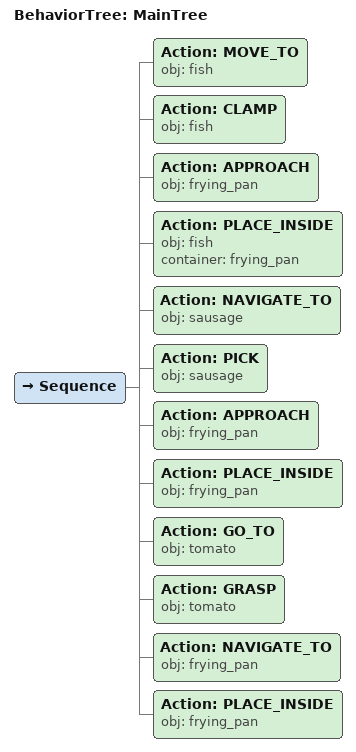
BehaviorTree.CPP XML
<root main_tree_to_execute="MainTree">
  <BehaviorTree ID="MainTree">
    <Sequence>
      <!-- Move to fish -->
      <Action ID="MOVE_TO" obj="fish" />
      <!-- Clamp fish -->
      <Action ID="CLAMP" obj="fish" />
      <!-- Approach frying_pan -->
      <Action ID="APPROACH" obj="frying_pan" />
      <!-- Place fish inside frying_pan -->
      <Action ID="PLACE_INSIDE" obj="fish" container="frying_pan" />
      <!-- Navigate to sausage -->
      <Action ID="NAVIGATE_TO" obj="sausage" />
      <!-- Pick sausage -->
      <Action ID="PICK" obj="sausage" />
      <!-- Approach frying_pan -->
      <Action ID="APPROACH" obj="frying_pan" />
      <!-- Place inside frying_pan -->
      <Action ID="PLACE_INSIDE" obj="frying_pan" />
      <!-- Go to tomato -->
      <Action ID="GO_TO" obj="tomato" />
      <!-- Grasp tomato -->
      <Action ID="GRASP" obj="tomato" />
      <!-- Navigate to frying_pan -->
      <Action ID="NAVIGATE_TO" obj="frying_pan" />
      <!-- Place inside frying_pan -->
      <Action ID="PLACE_INSIDE" obj="frying_pan" />
    </Sequence>
  </BehaviorTree>
</root>
